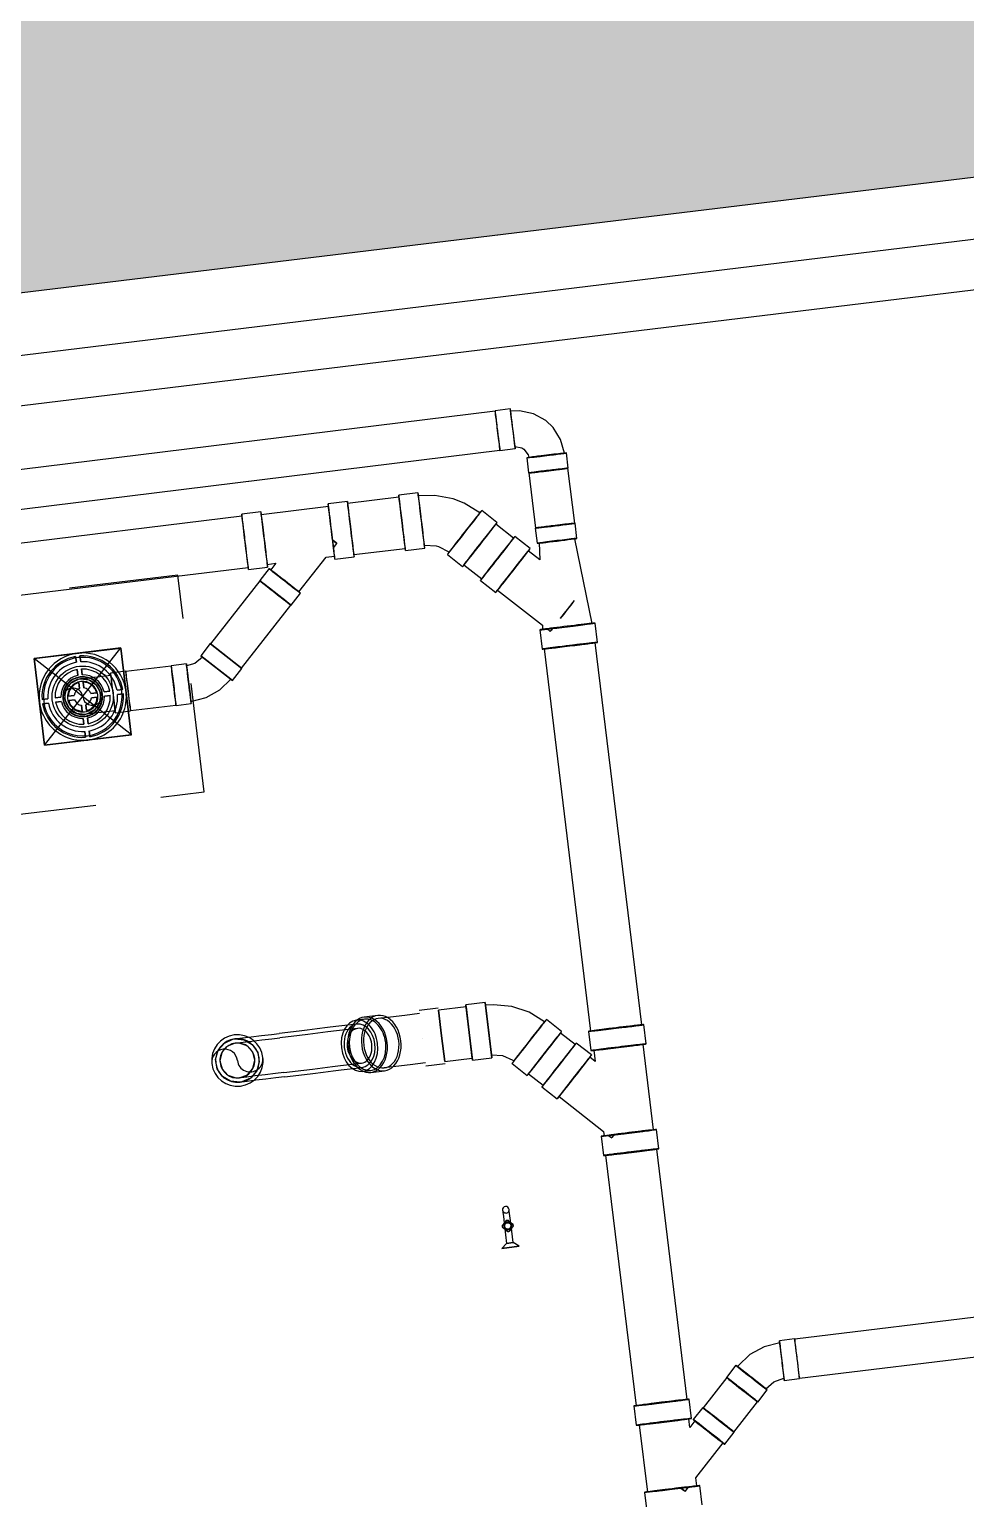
# Model space of a CAD drawing. Header units: millimetres. Extents: x 400392 to 401374, y 4543900 to 4544115.
# Drawn here: x 400463.606 to 400465.75, y 4544093.973 to 4544097.337 of the extents above; entities that cross this region are included whole.
import ezdxf

# ---------------------------------------------------------------- set-up
doc = ezdxf.new("R2010")
doc.units = ezdxf.units.MM
doc.linetypes.add('CIZGI', pattern=[0.4, 0.25, -0.15])
doc.layers.add('A-DETL-GENF', color=92, linetype='Continuous', lineweight=9)
for name, color, linetype in [('kolon tarama prota', 252, 'Continuous'), ('perde prota', 1, 'Continuous'), ('PRT-MI-a_fit_drainage', 10, 'Continuous')]:
    doc.layers.add(name, color=color, linetype=linetype)

# ---------------------------------------------------------------- blocks, each defined once
blk = doc.blocks.new('+24.06 mekanik')
at = {"layer": 'kolon tarama prota', "color": 253}
for p, q in [((2923.8, 171092.6), (2925.5, 165604.4)), ((3039.8, 165604.4), (3038.1, 171092.6)), ((5374.8, 169290.1), (5374.8, 167488.6)), ((5464.8, 167488.6), (5464.8, 169290.1)), ((5374, 167488.6), (5374, 167453.6)), ((5465.6, 167453.6), (5465.6, 167488.6)), ((5507.4, 167387.7), (5482.6, 167412.4)), ((5569, 167324.9), (5506.8, 167387.1)), ((5417.9, 167347.6), (5442.6, 167322.9)), ((5443.2, 167323.5), (5505.4, 167261.3)), ((5594.3, 167300.7), (5569.6, 167325.5)), ((5662.4, 167225.8), (5590.9, 167297.3)), ((5504.8, 167260.7), (5529.5, 167236)), ((3692.1, 167225.8), (3494.6, 167209.6)), ((3736.5, 167232.4), (3692.1, 167232.4)), ((4618.2, 167227.7), (3736.5, 167227.7)), ((4662.6, 167232.4), (4618.2, 167232.4)), ((4860.1, 167225.8), (4662.6, 167225.8)), ((4904.5, 167232.4), (4860.1, 167232.4)), ((5482.1, 167227.7), (4904.5, 167227.7)), ((5526.5, 167232.4), (5482.1, 167232.4)), ((5546.5, 167225.8), (5526.5, 167225.8)), ((5533, 167239.4), (5546.5, 167225.8)), ((5681.4, 167225.8), (5662.4, 167225.8)), ((5725.9, 167232.4), (5681.4, 167232.4)), ((3332.5, 167214.5), (3297.5, 167214.5)), ((3459.6, 167213.7), (3332.5, 167213.7)), ((3494.6, 167214.5), (3459.6, 167214.5)), ((5681.2, 167188.5), (5681.7, 167188.5)), ((5690.5, 167197.6), (5681.5, 167206.7)), ((3297.5, 167122.9), (3332.5, 167122.9)), ((3332.5, 167123.7), (3459.6, 167123.7)), ((3459.6, 167122.9), (3494.6, 167122.9)), ((3494.6, 167127.7), (3533.2, 167124.5)), ((3533.2, 167124.6), (3509.4, 167100.7)), ((3692.4, 167134.8), (3691.8, 167134.6)), ((3692.1, 167121.8), (3698.5, 167128.3)), ((4860.4, 167134.8), (4859.8, 167134.6)), ((4860.1, 167121.8), (4866.5, 167128.3)), ((3182, 167098.8), (3182, 167063.8)), ((3273.6, 167063.9), (3273.5, 167098.9)), ((3504.7, 167105.4), (3473.3, 167074)), ((3590.2, 167019.9), (3682.6, 167112.3)), ((3682.6, 167112.3), (3692.1, 167111.5)), ((3692.1, 167104.9), (3736.5, 167104.9)), ((3736.5, 167109.7), (4618.2, 167109.7)), ((4618.2, 167104.9), (4662.6, 167104.9)), ((4672.7, 167105.4), (4641.3, 167074)), ((4662.6, 167111.5), (4688.2, 167111.5)), ((4688.2, 167111.5), (4677.4, 167100.7)), ((4758.2, 167019.9), (4849.8, 167111.5)), ((4849.8, 167111.5), (4860.1, 167111.5)), ((4860.1, 167104.9), (4904.5, 167104.9)), ((4904.5, 167109.7), (5482.1, 167109.7)), ((5482.1, 167104.9), (5526.5, 167104.9)), ((5526.5, 167111.5), (5681.4, 167111.5)), ((5681.4, 167104.9), (5725.9, 167104.9)), ((3182.8, 167063.8), (3185.3, 165572.3)), ((3275.3, 165572.5), (3272.8, 167063.9)), ((3476.6, 167070.6), (3439.9, 167033.9)), ((4644.6, 167070.6), (4614.5, 167040.4)), ((3436.6, 167037.3), (3405.2, 167005.9)), ((4611.1, 167043.8), (4579.7, 167012.4)), ((3523.4, 166950.5), (3560.1, 166987.2)), ((3563.4, 166983.8), (3594.9, 167015.2)), ((4697.9, 166957), (4728.1, 166987.2)), ((4731.4, 166983.8), (4762.9, 167015.2)), ((4669.8, 166922.2), (4701.3, 166953.6)), ((3495.3, 166915.7), (3526.7, 166947.1)), ((5087.6, 166887.7), (5077.6, 166875.2)), ((5087.6, 166847.7), (5087.6, 166887.7)), ((5087.6, 166887.7), (5087.6, 166847.7)), ((3347.2, 166865.9), (3347.2, 166821.5)), ((3474.7, 166821.5), (3474.7, 166865.9)), ((4523.9, 166877.8), (4523.9, 166833.4)), ((4523.9, 166877.8), (4651.4, 166877.8)), ((4651.4, 166877.8), (4523.9, 166877.8)), ((4530.5, 166877.8), (4644.8, 166877.8)), ((4644.8, 166877.8), (4530.5, 166877.8)), ((4651.4, 166833.4), (4651.4, 166877.8)), ((5038.1, 166875.2), (5015.8, 166875.2)), ((5015.8, 166860.2), (5038.1, 166860.2)), ((5077.6, 166875.2), (5038.1, 166875.2)), ((5038.1, 166860.2), (5077.6, 166860.2)), ((5077.6, 166860.2), (5077.6, 166875.2)), ((5077.6, 166875.2), (5077.6, 166860.2)), ((5077.6, 166875.2), (5077.6, 166860.2)), ((5077.6, 166860.2), (5077.6, 166875.2)), ((5077.6, 166860.2), (5087.6, 166847.7)), ((3351.9, 166821.5), (3351.9, 166703.1)), ((3469.9, 166703.1), (3469.9, 166821.5)), ((4523.9, 166833.4), (4651.4, 166833.4)), ((4651.4, 166833.4), (4523.9, 166833.4)), ((4528.7, 166833.4), (4528.7, 166769.9)), ((4587.7, 166833.4), (4528.7, 166833.4)), ((4528.7, 166833.4), (4587.7, 166833.4)), ((4646.7, 166833.4), (4587.7, 166833.4)), ((4587.7, 166833.4), (4646.7, 166833.4)), ((4646.7, 166769.9), (4646.7, 166833.4)), ((4523.9, 166769.9), (4523.9, 166725.4)), ((4587.7, 166769.9), (4528.7, 166769.9)), ((4528.7, 166769.9), (4587.7, 166769.9)), ((4646.7, 166769.9), (4587.7, 166769.9)), ((4587.7, 166769.9), (4646.7, 166769.9)), ((4587.7, 166769.9), (4587.7, 166769.9)), ((4587.7, 166769.9), (4587.7, 166769.9)), ((4651.4, 166725.4), (4651.4, 166769.9)), ((4587.7, 166725.4), (4587.7, 166725.4)), ((4587.7, 166725.4), (4587.7, 166725.4)), ((4587.7, 166725.4), (4587.7, 166725.4)), ((4587.7, 166725.4), (4587.7, 166725.4)), ((3347.2, 166703.1), (3347.2, 166658.6)), ((3474.7, 166658.6), (3474.7, 166703.1)), ((3353.8, 166658.6), (3353.8, 166503.7)), ((3430.9, 166658.9), (3430.7, 166658.3)), ((3449, 166658.6), (3439.9, 166667.7)), ((3468.1, 166639.5), (3468.1, 166658.6)), ((3539.6, 166568.1), (3468.1, 166639.5)), ((4523.9, 166630.6), (4523.9, 166599.1)), ((4651.4, 166599.1), (4651.4, 166630.6)), ((4528.7, 166599), (4528.7, 166580.4)), ((4537.6, 166580.5), (4537.6, 166532.1)), ((4547.6, 166580.5), (4547.6, 166532.1)), ((4627.6, 166532.1), (4627.6, 166580.5)), ((4637.6, 166532.1), (4637.6, 166580.5)), ((4646.7, 166580.6), (4646.7, 166599.2)), ((3535.3, 166514.4), (3567.2, 166546.2)), ((3567.2, 166546.2), (3535.3, 166514.4)), ((3567.7, 166546.7), (3543, 166571.5)), ((3696.8, 166416.5), (3567.2, 166546.2)), ((3468, 166523.7), (3481.6, 166510.1)), ((3468.1, 166503.7), (3468.1, 166523.7)), ((3503.5, 166482.5), (3535.3, 166514.4)), ((3535.3, 166514.4), (3503.5, 166482.5)), ((3347.2, 166503.7), (3347.2, 166459.3)), ((3474.7, 166459.3), (3474.7, 166503.7)), ((3478.2, 166506.7), (3503, 166482)), ((3503.5, 166482.5), (3633.2, 166352.9)), ((3351.9, 166459.3), (3351.9, 165841.7)), ((3469.9, 165841.7), (3469.9, 166459.3)), ((4537.6, 166447.2), (4537.6, 166401.3)), ((4547.6, 166447.2), (4547.6, 166401.3)), ((4627.6, 166401.3), (4627.6, 166447.2)), ((4637.6, 166401.3), (4637.6, 166447.2)), ((3697.4, 166417.1), (3632.6, 166352.3)), ((3632.6, 166352.3), (3697.4, 166417.1)), ((3665, 166384.7), (3696.8, 166416.5)), ((3696.8, 166416.5), (3665, 166384.7)), ((3722.1, 166392.3), (3697.4, 166417.1)), ((3633.2, 166352.9), (3665, 166384.7)), ((3665, 166384.7), (3633.2, 166352.9)), ((3722.1, 166392.3), (3657.4, 166327.6)), ((3657.4, 166327.6), (3722.1, 166392.3)), ((3718.7, 166388.9), (3660.8, 166331)), ((3660.8, 166331), (3718.7, 166388.9)), ((3632.6, 166352.3), (3657.4, 166327.6)), ((3672, 166292.3), (3672, 166257.3)), ((3763.6, 166257.3), (3763.6, 166292.3)), ((3672.8, 166257.3), (3672.8, 166152.4)), ((3762.8, 166152.4), (3762.8, 166257.3)), ((3817.8, 166147.6), (3617.8, 166147.6)), ((3617.8, 166147.6), (3617.8, 165947.6)), ((3617.8, 165947.6), (3617.8, 166147.6)), ((3617.8, 166147.6), (3817.8, 166147.6)), ((3617.8, 166147.6), (3617.8, 166147.6)), ((3672, 166152.4), (3672, 166117.4)), ((3763.6, 166117.4), (3763.6, 166152.4)), ((3817.8, 165947.6), (3817.8, 166147.6)), ((3817.8, 166147.6), (3817.8, 165947.6)), ((3817.8, 166147.6), (3817.8, 166147.6)), ((3712.8, 166140.8), (3712.8, 166127.5)), ((3712.8, 166127.5), (3712.8, 166140.8)), ((3712.8, 166140.8), (3712.8, 166140.8)), ((3712.8, 166127.5), (3712.8, 166127.5)), ((3712.8, 166110.8), (3712.8, 166097.4)), ((3712.8, 166097.4), (3712.8, 166110.8)), ((3712.8, 166110.8), (3712.8, 166110.8)), ((3722.8, 166127.5), (3722.8, 166140.8)), ((3722.8, 166140.8), (3722.8, 166127.5)), ((3722.8, 166140.8), (3722.8, 166140.8)), ((3722.8, 166127.5), (3722.8, 166127.5)), ((3722.8, 166097.4), (3722.8, 166110.8)), ((3722.8, 166110.8), (3722.8, 166097.4)), ((3722.8, 166110.8), (3722.8, 166110.8)), ((3712.8, 166097.4), (3712.8, 166097.4)), ((3712.8, 166080.6), (3712.8, 166067)), ((3712.8, 166067), (3712.8, 166080.6)), ((3712.8, 166080.6), (3712.8, 166080.6)), ((3717.8, 166093.4), (3717.8, 166093.4)), ((3722.8, 166097.4), (3722.8, 166097.4)), ((3722.8, 166067), (3722.8, 166080.6)), ((3722.8, 166080.6), (3722.8, 166067)), ((3722.8, 166080.6), (3722.8, 166080.6)), ((3637.9, 166052.6), (3624.6, 166052.6)), ((3624.6, 166052.6), (3637.9, 166052.6)), ((3624.6, 166052.6), (3624.6, 166052.6)), ((3624.6, 166042.6), (3637.9, 166042.6)), ((3637.9, 166042.6), (3624.6, 166042.6)), ((3624.6, 166042.6), (3624.6, 166042.6)), ((3637.9, 166052.6), (3637.9, 166052.6)), ((3637.9, 166042.6), (3637.9, 166042.6)), ((3668, 166052.6), (3654.6, 166052.6)), ((3654.6, 166052.6), (3668, 166052.6)), ((3654.6, 166052.6), (3654.6, 166052.6)), ((3654.6, 166042.6), (3668, 166042.6)), ((3668, 166042.6), (3654.6, 166042.6)), ((3654.6, 166042.6), (3654.6, 166042.6)), ((3668, 166052.6), (3668, 166052.6)), ((3668, 166042.6), (3668, 166042.6)), ((3698.4, 166052.6), (3684.8, 166052.6)), ((3684.8, 166052.6), (3698.4, 166052.6)), ((3684.8, 166052.6), (3684.8, 166052.6)), ((3684.8, 166042.6), (3698.4, 166042.6)), ((3698.4, 166042.6), (3684.8, 166042.6)), ((3684.8, 166042.6), (3684.8, 166042.6)), ((3698.4, 166052.6), (3698.4, 166052.6)), ((3698.4, 166042.6), (3698.4, 166042.6)), ((3712.8, 166067), (3712.8, 166067)), ((3722.8, 166067), (3722.8, 166067)), ((3750.7, 166052.6), (3737.1, 166052.6)), ((3737.1, 166052.6), (3750.7, 166052.6)), ((3737.1, 166052.6), (3737.1, 166052.6)), ((3737.1, 166042.6), (3750.7, 166042.6)), ((3750.7, 166042.6), (3737.1, 166042.6)), ((3737.1, 166042.6), (3737.1, 166042.6)), ((3750.7, 166052.6), (3750.7, 166052.6)), ((3750.7, 166042.6), (3750.7, 166042.6)), ((3780.9, 166052.6), (3767.5, 166052.6)), ((3767.5, 166052.6), (3780.9, 166052.6)), ((3767.5, 166052.6), (3767.5, 166052.6)), ((3767.5, 166042.6), (3780.9, 166042.6)), ((3780.9, 166042.6), (3767.5, 166042.6)), ((3767.5, 166042.6), (3767.5, 166042.6)), ((3780.9, 166052.6), (3780.9, 166052.6)), ((3780.9, 166042.6), (3780.9, 166042.6)), ((3811, 166052.6), (3797.6, 166052.6)), ((3797.6, 166052.6), (3811, 166052.6)), ((3797.6, 166052.6), (3797.6, 166052.6)), ((3797.6, 166042.6), (3811, 166042.6)), ((3811, 166042.6), (3797.6, 166042.6)), ((3797.6, 166042.6), (3797.6, 166042.6)), ((3811, 166052.6), (3811, 166052.6)), ((3811, 166042.6), (3811, 166042.6)), ((3712.8, 166028.3), (3712.8, 166014.7)), ((3712.8, 166014.7), (3712.8, 166028.3)), ((3712.8, 166028.3), (3712.8, 166028.3)), ((3712.8, 166014.7), (3712.8, 166014.7)), ((3722.8, 166014.7), (3722.8, 166028.3)), ((3722.8, 166028.3), (3722.8, 166014.7)), ((3722.8, 166028.3), (3722.8, 166028.3)), ((3722.8, 166014.7), (3722.8, 166014.7)), ((3712.8, 165997.9), (3712.8, 165984.5)), ((3712.8, 165984.5), (3712.8, 165997.9)), ((3712.8, 165997.9), (3712.8, 165997.9)), ((3712.8, 165984.5), (3712.8, 165984.5)), ((3717.8, 166001.8), (3717.8, 166001.8)), ((3722.8, 165984.5), (3722.8, 165997.9)), ((3722.8, 165997.9), (3722.8, 165984.5)), ((3722.8, 165997.9), (3722.8, 165997.9)), ((3722.8, 165984.5), (3722.8, 165984.5)), ((3617.8, 165947.6), (3817.8, 165947.6)), ((3817.8, 165947.6), (3617.8, 165947.6)), ((3617.8, 165947.6), (3617.8, 165947.6)), ((3712.8, 165967.8), (3712.8, 165954.4)), ((3712.8, 165954.4), (3712.8, 165967.8)), ((3712.8, 165967.8), (3712.8, 165967.8)), ((3712.8, 165954.4), (3712.8, 165954.4)), ((3722.8, 165954.4), (3722.8, 165967.8)), ((3722.8, 165967.8), (3722.8, 165954.4)), ((3722.8, 165967.8), (3722.8, 165967.8)), ((3722.8, 165954.4), (3722.8, 165954.4)), ((3817.8, 165947.6), (3817.8, 165947.6))]:
    blk.add_line(p, q, dxfattribs=at)
at = {"layer": 'kolon tarama prota', "color": 253, "flags": 128}
for points in [[(5378.8, 167453.6), (5383.5, 167416.8), (5397.4, 167382.5), (5419.6, 167352.8), (5421.3, 167351.1)], [(5479.2, 167409), (5465.6, 167429.2), (5460.7, 167453.1), (5460.7, 167453.6)], [(3297.5, 167209.6), (3265.5, 167204.9), (3236.2, 167191.1), (3218.2, 167176.2)], [(3218.2, 167176.2), (3199.3, 167150), (3188.7, 167119.5), (3186.8, 167098.8)], [(3268.7, 167098.9), (3273.3, 167114.6), (3276.9, 167119)], [(3276.9, 167119), (3291.1, 167127), (3297.5, 167127.7)], [(3409.8, 167001.2), (3383.2, 166967.9), (3370.6, 166944.3)], [(4584.3, 167007.7), (4558.4, 166975), (4540.4, 166937.3), (4531.5, 166896.6), (4530.5, 166877.8)], [(3370.6, 166944.3), (3357.6, 166903.7), (3353.8, 166865.9)], [(3474.8, 166897.5), (3490, 166919.7), (3490.6, 166920.4)], [(4644.8, 166877.8), (4649.5, 166902.9), (4663, 166924.6), (4665.2, 166926.9)], [(3468.1, 166865.9), (3472.8, 166892.4), (3474.8, 166897.5)], [(5015.8, 166875.2), (5005, 166875.2), (5000.8, 166875.2)], [(5000.8, 166860.2), (5005.3, 166860.2), (5015.8, 166860.2)], [(4530.5, 166630.6), (4530.5, 166658.9), (4530.5, 166691.9), (4530.5, 166725.4)], [(4644.8, 166725.4), (4644.8, 166690.1), (4644.8, 166657.3), (4644.8, 166630.6)], [(4537.6, 166532.1), (4537.6, 166512.3), (4537.6, 166489), (4537.6, 166465.8), (4537.6, 166447.2)], [(4547.6, 166532.1), (4547.6, 166512.3), (4547.6, 166489), (4547.6, 166465.8), (4547.6, 166447.2)], [(4627.6, 166447.2), (4627.6, 166467), (4627.6, 166490.4), (4627.6, 166513.6), (4627.6, 166532.1)], [(4637.6, 166447.2), (4637.6, 166467), (4637.6, 166490.4), (4637.6, 166513.6), (4637.6, 166532.1)], [(3758.7, 166292.3), (3754, 166328), (3740.1, 166361.2), (3718.7, 166388.9)], [(4537.6, 166298.8), (4537.6, 166303.5), (4537.6, 166316.9), (4537.6, 166336.8), (4537.6, 166360.2), (4537.6, 166383.4), (4537.6, 166401.3)], [(4547.6, 166298.8), (4547.6, 166303.5), (4547.6, 166316.9), (4547.6, 166336.8), (4547.6, 166360.2), (4547.6, 166383.4), (4547.6, 166401.3)], [(4627.6, 166401.3), (4627.6, 166381.5), (4627.6, 166358.1), (4627.6, 166334.9), (4627.6, 166315.4), (4627.6, 166302.8), (4627.6, 166298.8)], [(4637.6, 166401.3), (4637.6, 166381.5), (4637.6, 166358.1), (4637.6, 166334.9), (4637.6, 166315.4), (4637.6, 166302.8), (4637.6, 166298.8)], [(4537.6, 166298.8), (4542.3, 166320), (4555.5, 166337.1), (4574.7, 166347.1), (4596.3, 166348.1), (4616.3, 166339.8), (4630.9, 166323.8), (4637.4, 166303.1), (4637.6, 166298.8)], [(3660.8, 166331), (3673.1, 166312), (3676.8, 166292.3)], [(4627.6, 166298.8), (4623, 166317.6), (4610, 166332), (4591.9, 166338.6), (4572.7, 166336), (4557.1, 166324.7), (4548.5, 166307.3), (4547.6, 166298.8)], [(4637.6, 166298.8), (4632.9, 166277.7), (4619.8, 166260.5), (4600.5, 166250.5), (4578.9, 166249.6), (4558.9, 166257.9), (4544.3, 166273.9), (4537.8, 166294.5), (4537.6, 166298.8)], [(4547.6, 166298.8), (4552.3, 166280.1), (4565.2, 166265.7), (4583.4, 166259.1), (4602.5, 166261.7), (4618.2, 166273), (4626.7, 166290.3), (4627.6, 166298.8)], [(3676.8, 166047.6), (3676.8, 166052.3), (3676.8, 166065.8), (3676.8, 166086.3), (3676.8, 166111), (3676.8, 166117.4)], [(3758.7, 166117.4), (3758.7, 166092.1), (3758.7, 166070.3), (3758.7, 166054.9), (3758.7, 166047.9), (3758.7, 166047.6)], [(3676.8, 166047.6), (3681.5, 166066.6), (3694.4, 166081.3), (3712.7, 166088.3), (3717.8, 166088.6)], [(3717.8, 166088.6), (3736.8, 166083.9), (3751.4, 166071), (3758.4, 166052.7), (3758.7, 166047.6)], [(3717.8, 166006.7), (3698.8, 166011.3), (3684.1, 166024.3), (3677.1, 166042.5), (3676.8, 166047.6)], [(3758.7, 166047.6), (3754.1, 166028.6), (3741.1, 166014), (3722.8, 166007), (3717.8, 166006.7)]]:
    blk.add_lwpolyline(points, dxfattribs=at)
at = {"layer": 'kolon tarama prota', "color": 253}
for centre, radius, start, end in [((5000.8, 166867.7), 7.5, 90, 270), ((5000.8, 166867.7), 7.5, 270, 90), ((5038.1, 166867.7), 12.8, 170.2428, 180), ((5038.1, 166867.7), 12.8, 180, 189.7572), ((5038.1, 166867.7), 9.09, 0, 180), ((5038.1, 166867.7), 9.09, 180, 0), ((5038.1, 166867.7), 7.5, 90, 180), ((5038.1, 166867.7), 7.5, 180, 270), ((5038.1, 166867.7), 12.8, 80.2428, 99.7572), ((5038.1, 166867.7), 12.8, 260.2428, 279.7572), ((5038.1, 166867.7), 7.5, 0, 90), ((5038.1, 166867.7), 7.5, 270, 0), ((5038.1, 166867.7), 12.8, 0, 9.7572), ((5038.1, 166867.7), 12.8, 350.2428, 0), ((4587.6, 166298.8), 59, 0, 180), ((4587.6, 166298.8), 50, 359.9992, 179.9992), ((4587.6, 166298.8), 50, 359.9992, 179.9992), ((4587.6, 166298.8), 50, 0, 180), ((4587.6, 166328.3), 29.5, 270, 90), ((4587.6, 166298.8), 40, 359.9992, 179.9992), ((4587.6, 166298.8), 40, 359.9992, 179.9992), ((4587.6, 166298.8), 40, 0, 180), ((4587.6, 166298.8), 59, 180, 0), ((4587.6, 166298.8), 50, 179.9992, 359.9992), ((4587.6, 166298.8), 50, 179.9992, 359.9992), ((4587.6, 166298.8), 50, 180, 0), ((4587.6, 166298.8), 40, 179.9992, 359.9992), ((4587.6, 166298.8), 40, 179.9992, 359.9992), ((4587.6, 166298.8), 40, 180, 0), ((4587.6, 166269.3), 29.5, 90, 270), ((3717.8, 166047.6), 100, 90.0009, 270.0009), ((3717.8, 166047.6), 100, 90.0009, 270.0009), ((3717.8, 166047.6), 100, 270.0009, 90.0009), ((3717.8, 166047.6), 100, 270.0009, 90.0009), ((3717.8, 166047.6), 93.3, 93.0717, 176.93), ((3717.8, 166047.6), 93.3, 93.0717, 176.93), ((3717.8, 166047.6), 90, 90.0009, 270.0009), ((3717.8, 166047.6), 90, 90.0009, 270.0009), ((3717.8, 166047.6), 80, 93.5842, 176.4175), ((3717.8, 166047.6), 80, 93.5842, 176.4175), ((3717.8, 166047.6), 63.3, 94.5289, 175.4728), ((3717.8, 166047.6), 63.3, 94.5289, 175.4728), ((3717.8, 166047.6), 90, 270.0009, 90.0009), ((3717.8, 166047.6), 90, 270.0009, 90.0009), ((3717.8, 166047.6), 93.3, 3.0717, 86.93), ((3717.8, 166047.6), 93.3, 3.0717, 86.93), ((3717.8, 166047.6), 80, 3.5842, 86.4175), ((3717.8, 166047.6), 80, 3.5842, 86.4175), ((3717.8, 166047.6), 63.3, 4.5289, 85.4728), ((3717.8, 166047.6), 63.3, 4.5289, 85.4728), ((3717.8, 166047.6), 50, 95.74, 174.2617), ((3717.8, 166047.6), 50, 95.74, 174.2617), ((3717.8, 166047.6), 45.8, 90.0009, 270.0009), ((3717.8, 166047.6), 45.8, 90.0009, 270.0009), ((3717.8, 166047.6), 45, 0, 180), ((3717.8, 166047.6), 41, 90.0009, 270.0009), ((3717.8, 166047.6), 35, 90.0009, 270.0009), ((3717.8, 166047.6), 35, 90.0009, 270.0009), ((3717.8, 166047.6), 33.3, 98.6278, 171.3739), ((3717.8, 166047.6), 33.3, 98.6278, 171.3739), ((3717.8, 166047.6), 45.8, 270.0009, 90.0009), ((3717.8, 166047.6), 45.8, 270.0009, 90.0009), ((3717.8, 166070.1), 22.5, 270, 90), ((3717.8, 166047.6), 41, 270.0009, 90.0009), ((3717.8, 166047.6), 35, 270.0009, 90.0009), ((3717.8, 166047.6), 35, 270.0009, 90.0009), ((3717.8, 166047.6), 50, 5.74, 84.2617), ((3717.8, 166047.6), 50, 5.74, 84.2617), ((3717.8, 166047.6), 33.3, 8.6278, 81.3739), ((3717.8, 166047.6), 33.3, 8.6278, 81.3739), ((3717.8, 166047.6), 93.3, 183.0717, 266.93), ((3717.8, 166047.6), 93.3, 183.0717, 266.93), ((3717.8, 166047.6), 80, 183.5842, 266.4175), ((3717.8, 166047.6), 80, 183.5842, 266.4175), ((3717.8, 166047.6), 63.3, 184.5289, 265.4728), ((3717.8, 166047.6), 63.3, 184.5289, 265.4728), ((3717.8, 166047.6), 50, 185.74, 264.2617), ((3717.8, 166047.6), 50, 185.74, 264.2617), ((3717.8, 166047.6), 45, 180, 0), ((3717.8, 166047.6), 33.3, 188.6278, 261.3739), ((3717.8, 166047.6), 33.3, 188.6278, 261.3739), ((3717.8, 166025.1), 22.5, 90, 270), ((3717.8, 166047.6), 20, 104.4784, 165.5234), ((3717.8, 166047.6), 20, 104.4784, 165.5234), ((3717.8, 166047.6), 20, 194.4784, 255.5234), ((3717.8, 166047.6), 20, 194.4784, 255.5234), ((3717.8, 166047.6), 20, 14.4784, 75.5234), ((3717.8, 166047.6), 20, 14.4784, 75.5234), ((3717.8, 166047.6), 33.3, 278.6278, 351.3739), ((3717.8, 166047.6), 20, 284.4784, 345.5234), ((3717.8, 166047.6), 63.3, 274.5289, 355.4728), ((3717.8, 166047.6), 50, 275.74, 354.2617), ((3717.8, 166047.6), 93.3, 273.0717, 356.93), ((3717.8, 166047.6), 80, 273.5842, 356.4175), ((3717.8, 166047.6), 50, 275.74, 354.2617), ((3717.8, 166047.6), 63.3, 274.5289, 355.4728), ((3717.8, 166047.6), 80, 273.5842, 356.4175), ((3717.8, 166047.6), 93.3, 273.0717, 356.93), ((3717.8, 166047.6), 20, 284.4784, 345.5234), ((3717.8, 166047.6), 33.3, 278.6278, 351.3739)]:
    blk.add_arc(centre, radius, start, end, dxfattribs=at)
for centre, major_axis, ratio, start_param, end_param in [((5419.8, 167488.6), (45.8, 0), 0.01, 6.283185, 9.424777), ((5419.8, 167488.6), (-45.8, 0), 0.01, 6.283185, 9.424777), ((5419.8, 167488.6), (45, 0), 0.01, 1.570796, 3.141593), ((5419.8, 167488.6), (45, 0), 0.01, 3.141593, 4.712389), ((5419.8, 167488.6), (45, 0), 0.01, 0, 1.570796), ((5419.8, 167488.6), (45, 0), 0.01, 4.712389, 6.283185), ((5419.8, 167453.6), (-45.8, 0), 0.01, 3.141592, 6.283185), ((5419.8, 167453.6), (41, 0), 0.01, 6.283185, 9.424777), ((5419.8, 167453.6), (45.8, 0), 0.01, 3.141592, 6.283185), ((5419.8, 167453.6), (41, 0), 0.01, 3.141592, 6.283185), ((5450.2, 167380), (32.4, 32.4), 0.007071, 6.276114, 9.417707), ((5450.2, 167380), (32.4, 32.4), 0.007071, 3.134522, 6.276114), ((5450.2, 167380), (29, 29), 0.007071, 6.276114, 9.417707), ((5450.2, 167380), (29, 29), 0.007071, 3.134522, 6.276114), ((5475, 167355.3), (32.4, 32.4), 0.007071, 6.276114, 9.417707), ((5475, 167355.3), (32.4, 32.4), 0.007071, 3.134522, 6.276114), ((5475, 167355.3), (31.8, 31.8), 0.007071, 0, 1.570796), ((5475, 167355.3), (31.8, 31.8), 0.007071, 4.712389, 6.283185), ((5475, 167355.3), (31.8, 31.8), 0.007071, 1.570796, 3.141593), ((5475, 167355.3), (31.8, 31.8), 0.007071, 3.141593, 4.712389), ((5537.2, 167293.1), (32.4, 32.4), 0.007071, 0.007071, 3.148664), ((5537.2, 167293.1), (32.4, 32.4), 0.007071, 3.148664, 6.290256), ((5537.2, 167293.1), (31.8, 31.8), 0.007071, 0, 1.570796), ((5537.2, 167293.1), (31.8, 31.8), 0.007071, 4.712389, 6.283185), ((5537.2, 167293.1), (31.8, 31.8), 0.007071, 1.570796, 3.141593), ((5537.2, 167293.1), (31.8, 31.8), 0.007071, 3.141593, 4.712389), ((5561.9, 167268.3), (32.4, 32.4), 0.007071, 0.007071, 3.148664), ((5561.9, 167268.3), (32.4, 32.4), 0.007071, 3.148664, 6.290256), ((5561.9, 167268.3), (29, 29), 0.007071, 0.007071, 3.148664), ((5561.9, 167268.3), (29, 29), 0.007071, 3.148664, 6.290256), ((3692.1, 167168.7), (0, 63.8), 0.01, 0.004142, 3.145735), ((3692.1, 167168.7), (0, 63.8), 0.01, 3.145735, 6.287327), ((3736.5, 167168.7), (0, 63.8), 0.01, 0.004142, 3.145735), ((3736.5, 167168.7), (0, 59), 0.01, 0, 1.570796), ((3736.5, 167168.7), (0, 63.8), 0.01, 3.145735, 6.287327), ((3736.5, 167168.7), (0, 59), 0.01, 4.712389, 6.283185), ((4618.2, 167168.7), (0, 63.8), 0.01, 0.004107, 3.1457), ((4618.2, 167168.7), (0, 59), 0.01, 0, 1.570796), ((4618.2, 167168.7), (0, 63.8), 0.01, 3.1457, 6.287292), ((4618.2, 167168.7), (0, 59), 0.01, 4.712389, 6.283185), ((4662.6, 167168.7), (0, 63.8), 0.01, 0.004107, 3.1457), ((4662.6, 167168.7), (0, 57.1), 0.01, 0.004107, 3.1457), ((4662.6, 167168.7), (0, 63.8), 0.01, 3.1457, 6.287292), ((4662.6, 167168.7), (0, 57.1), 0.01, 3.1457, 6.287292), ((4860.1, 167168.7), (0, 63.8), 0.01, 0.004107, 3.1457), ((4860.1, 167168.7), (0, 57.2), 0.01, 0.004107, 3.1457), ((4860.1, 167168.7), (0, 63.8), 0.01, 3.1457, 6.287292), ((4860.1, 167168.7), (0, 57.2), 0.01, 3.1457, 6.287292), ((4904.5, 167168.7), (0, 63.8), 0.01, 0.004107, 3.1457), ((4904.5, 167168.7), (0, 59), 0.01, 0, 1.570796), ((4904.5, 167168.7), (0, 63.8), 0.01, 3.1457, 6.287292), ((4904.5, 167168.7), (0, 59), 0.01, 4.712389, 6.283185), ((5482.1, 167168.7), (0, 63.8), 0.01, 0, 3.141593), ((5482.1, 167168.7), (0, 59), 0.01, 0, 1.570796), ((5482.1, 167168.7), (0, 63.8), 0.01, 3.141593, 6.283185), ((5482.1, 167168.7), (0, 59), 0.01, 4.712389, 6.283185), ((5526.5, 167168.7), (0, 63.8), 0.01, 0, 3.141593), ((5526.5, 167168.7), (0, 57.1), 0.01, 0, 3.141593), ((5526.5, 167168.7), (0, 63.8), 0.01, 3.141593, 6.283185), ((5526.5, 167168.7), (0, 57.1), 0.01, 3.141593, 6.283185), ((5681.4, 167168.7), (0, 63.8), 0.01, 0, 3.141593), ((5681.4, 167168.7), (0, 57.2), 0.01, 0, 3.141593), ((5681.4, 167168.7), (0, 63.8), 0.01, 3.141593, 6.283185), ((5681.4, 167168.7), (0, 57.1), 0.01, 3.141593, 6.283185), ((3297.5, 167168.7), (0, 45.8), 0.009802, 0.010049, 3.151642), ((3297.5, 167168.7), (0, 41), 0.009802, 0.010049, 3.151642), ((3297.5, 167168.7), (0, 45.8), 0.009802, 3.151642, 6.293235), ((3297.5, 167168.7), (0, 41), 0.009802, 3.151642, 6.293235), ((3332.5, 167168.7), (0, 45.8), 0.009802, 0.010049, 3.151642), ((3332.5, 167168.7), (0, 45), 0.009802, 0, 1.570796), ((3332.5, 167168.7), (0, 45.8), 0.009802, 3.151642, 6.293235), ((3332.5, 167168.7), (0, 45), 0.009802, 4.712389, 6.283185), ((3459.6, 167168.7), (0, 45.8), 0.01, 0.004142, 3.145735), ((3459.6, 167168.7), (0, 45), 0.009802, 0, 1.570796), ((3459.6, 167168.7), (0, 45.8), 0.01, 3.145735, 6.287327), ((3459.6, 167168.7), (0, 45), 0.009802, 4.712389, 6.283185), ((3494.6, 167168.7), (0, 45.8), 0.01, 0.004142, 3.145735), ((3494.6, 167168.7), (0, 45.8), 0.01, 3.145735, 6.287327), ((3658.1, 167168.7), (-40.4, 40.4), 0.009999, 0.975075, 1.912132), ((3658.1, 167168.7), (-40.4, 40.4), 0.009999, 4.362769, 5.299826), ((5661.6, 167168.7), (29, 29), 0.007071, 0.007071, 0.821721), ((5661.6, 167168.7), (29, 29), 0.007071, 5.475606, 6.290256), ((3332.5, 167168.7), (0, 45), 0.009802, 1.570796, 3.141593), ((3332.5, 167168.7), (0, 45), 0.009802, 3.141593, 4.712389), ((3459.6, 167168.7), (0, 45), 0.009802, 1.570796, 3.141593), ((3459.6, 167168.7), (0, 45), 0.009802, 3.141593, 4.712389), ((3736.5, 167168.7), (0, 59), 0.01, 1.570796, 3.141593), ((3736.5, 167168.7), (0, 59), 0.01, 3.141593, 4.712389), ((4618.2, 167168.7), (0, 59), 0.01, 1.570796, 3.141593), ((4618.2, 167168.7), (0, 59), 0.01, 3.141593, 4.712389), ((4904.5, 167168.7), (0, 59), 0.01, 1.570796, 3.141593), ((4904.5, 167168.7), (0, 59), 0.01, 3.141593, 4.712389), ((5482.1, 167168.7), (0, 59), 0.01, 1.570796, 3.141593), ((5482.1, 167168.7), (0, 59), 0.01, 3.141593, 4.712389), ((3658.1, 167168.7), (-40.4, 40.4), 0.009999, 2.565254, 3.13745), ((3658.1, 167168.7), (-40.4, 40.4), 0.009999, 3.13745, 3.709646), ((4826.1, 167168.7), (-40.4, 40.4), 0.009975, 2.56523, 3.137426), ((4826.1, 167168.7), (-40.4, 40.4), 0.009975, 3.137426, 3.709622), ((3227.8, 167098.9), (45.8, 0.1), 0.010033, 3.131774, 6.273367), ((3227.8, 167098.9), (45.8, 0.1), 0.010033, 6.273367, 9.414959), ((3227.8, 167098.9), (41, 0.1), 0.010033, 3.131774, 6.273367), ((3227.8, 167098.9), (41, 0.1), 0.010033, 6.273367, 9.414959), ((3549.8, 167060.3), (-45.1, 45.1), 0.009999, 6.279043, 9.420636), ((3549.8, 167060.3), (-45.1, 45.1), 0.009999, 3.13745, 6.279043), ((3549.8, 167060.3), (-40.4, 40.4), 0.009999, 6.279043, 9.420636), ((3549.8, 167060.3), (-40.4, 40.4), 0.009999, 3.13745, 6.279043), ((4717.8, 167060.3), (-45.1, 45.1), 0.009975, 6.279018, 9.420611), ((4717.8, 167060.3), (-45.1, 45.1), 0.009975, 3.137426, 6.279018), ((4717.8, 167060.3), (-40.4, 40.4), 0.009975, 6.279018, 9.420611), ((4717.8, 167060.3), (-40.4, 40.4), 0.009975, 3.137426, 6.279018), ((3227.8, 167063.9), (45.8, 0.1), 0.010033, 3.131774, 6.273367), ((3227.8, 167063.9), (45.8, 0.1), 0.010033, 6.273367, 9.414959), ((3227.8, 167063.9), (45, 0.1), 0.010031, 1.570796, 3.141593), ((3227.8, 167063.9), (45, 0.1), 0.010031, 3.141593, 4.712389), ((3227.8, 167063.9), (45, 0.1), 0.010031, 0, 1.570796), ((3227.8, 167063.9), (45, 0.1), 0.010031, 4.712389, 6.283185), ((3518.3, 167028.9), (-45.1, 45.1), 0.009999, 6.279043, 9.420636), ((3518.3, 167028.9), (-45.1, 45.1), 0.009999, 3.13745, 6.279043), ((3518.3, 167028.9), (-41.7, 41.7), 0.01, 0, 1.570796), ((3518.3, 167028.9), (-41.7, 41.7), 0.01, 4.712389, 6.283185), ((4686.4, 167028.9), (-45.1, 45.1), 0.009975, 6.279018, 9.420611), ((4686.4, 167028.9), (-45.1, 45.1), 0.009975, 3.137426, 6.279018), ((4686.4, 167028.9), (-41.7, 41.7), 0.009975, 0, 1.570796), ((4686.4, 167028.9), (-41.7, 41.7), 0.009975, 4.712389, 6.283185), ((3481.7, 166992.2), (-45.1, 45.1), 0.01, 0.003802, 3.145395), ((3481.7, 166992.2), (-45.1, 45.1), 0.01, 3.145395, 6.286987), ((3481.7, 166992.2), (-41.7, 41.7), 0.01, 0, 1.570796), ((3481.7, 166992.2), (-41.7, 41.7), 0.01, 4.712389, 6.283185), ((3518.3, 167028.9), (-41.7, 41.7), 0.01, 1.570796, 3.141593), ((3518.3, 167028.9), (-41.7, 41.7), 0.01, 3.141593, 4.712389), ((4656.2, 166998.7), (-45.1, 45.1), 0.009975, 6.273211, 9.414803), ((4656.2, 166998.7), (-45.1, 45.1), 0.009975, 3.131618, 6.273211), ((4656.2, 166998.7), (-41.7, 41.7), 0.009975, 0, 1.570796), ((4656.2, 166998.7), (-41.7, 41.7), 0.009975, 4.712389, 6.283185), ((4686.4, 167028.9), (-41.7, 41.7), 0.009975, 1.570796, 3.141593), ((4686.4, 167028.9), (-41.7, 41.7), 0.009975, 3.141593, 4.712389), ((3450.2, 166960.8), (-45.1, 45.1), 0.01, 0.003802, 3.145395), ((3450.2, 166960.8), (-45.1, 45.1), 0.01, 3.145395, 6.286987), ((3450.2, 166960.8), (-40.4, 40.4), 0.01, 0.003802, 3.145395), ((3450.2, 166960.8), (-40.4, 40.4), 0.01, 3.145395, 6.286987), ((3481.7, 166992.2), (-41.7, 41.7), 0.01, 1.570796, 3.141593), ((3481.7, 166992.2), (-41.7, 41.7), 0.01, 3.141593, 4.712389), ((4624.7, 166967.3), (-45.1, 45.1), 0.009975, 6.273211, 9.414803), ((4624.7, 166967.3), (-45.1, 45.1), 0.009975, 3.131618, 6.273211), ((4624.7, 166967.3), (-40.4, 40.4), 0.009975, 6.273211, 9.414803), ((4624.7, 166967.3), (-40.4, 40.4), 0.009975, 3.131618, 6.273211), ((4656.2, 166998.7), (-41.7, 41.7), 0.009975, 1.570796, 3.141593), ((4656.2, 166998.7), (-41.7, 41.7), 0.009975, 3.141593, 4.712389), ((3410.9, 166865.9), (63.8, 0), 0.009759, 3.13721, 6.278803), ((3410.9, 166865.9), (63.8, 0), 0.009759, 6.278803, 9.420396), ((3410.9, 166865.9), (57.1, 0), 0.009759, 3.13721, 6.278803), ((3410.9, 166865.9), (57.1, 0), 0.009759, 6.278803, 9.420396), ((3410.9, 166821.5), (63.8, 0), 0.009759, 3.13721, 6.278803), ((3410.9, 166821.5), (63.8, 0), 0.009759, 6.278803, 9.420396), ((3410.9, 166821.5), (59, 0), 0.009759, 1.570796, 3.141593), ((3410.9, 166821.5), (59, 0), 0.009759, 3.141593, 4.712389), ((3410.9, 166821.5), (59, 0), 0.009759, 0, 1.570796), ((3410.9, 166821.5), (59, 0), 0.009759, 4.712389, 6.283185), ((3410.9, 166703.1), (63.8, 0), 0.009759, 3.13721, 6.278803), ((3410.9, 166703.1), (63.8, 0), 0.009759, 6.278803, 9.420396), ((3410.9, 166703.1), (59, 0), 0.009759, 1.570796, 3.141593), ((3410.9, 166703.1), (59, 0), 0.009759, 3.141593, 4.712389), ((3410.9, 166703.1), (59, 0), 0.009759, 0, 1.570796), ((3410.9, 166703.1), (59, 0), 0.009759, 4.712389, 6.283185), ((3410.9, 166658.6), (63.8, 0), 0.009759, 3.13721, 6.278803), ((3410.9, 166658.6), (63.8, 0), 0.009759, 6.278803, 9.420396), ((3410.9, 166658.6), (57.1, 0), 0.009759, 3.13721, 6.278803), ((3410.9, 166658.6), (57.1, 0), 0.009759, 6.278803, 9.420396), ((3410.9, 166638.8), (29, 29), 0.003802, 5.458536, 6.273186), ((3410.9, 166638.8), (29, 29), 0.003802, 6.273186, 7.087836), ((4587.7, 166630.6), (63.8, 0), 0.707107, 1.570796, 4.712389), ((4587.7, 166630.6), (57.1, 0), 0.707107, 1.570796, 4.712389), ((4587.7, 166630.6), (63.8, 0), 0.707107, 4.712389, 7.853982), ((4587.7, 166630.6), (57.2, 0), 0.707107, 4.712389, 7.853982), ((4587.7, 166599.1), (63.8, 0), 0.707107, 1.570796, 4.712389), ((4587.7, 166599.1), (59, 0.1), 0.707106, 1.570796, 3.141593), ((4587.7, 166580.5), (59, 0.1), 0.707106, 1.570796, 3.141593), ((4587.6, 166580.5), (-50, 0), 0.707107, 3.141593, 6.283185), ((4587.7, 166599.1), (59, 0.1), 0.707106, 0, 1.570796), ((4587.7, 166580.5), (59, 0.1), 0.707106, 0, 1.570796), ((4587.7, 166599.1), (63.8, 0), 0.707107, 4.712389, 7.853982), ((4587.7, 166599.1), (59, 0.1), 0.707106, 3.141593, 4.712389), ((4587.7, 166580.5), (59, 0.1), 0.707106, 3.141593, 4.712389), ((4587.6, 166580.5), (-50, 0), 0.707107, 0, 3.141593), ((4587.6, 166580.5), (40, 0), 0.707107, 0, 3.141593), ((4587.6, 166580.5), (40, 0), 0.707107, 3.141593, 6.283185), ((4587.7, 166599.1), (59, 0.1), 0.707106, 4.712389, 6.283185), ((4587.7, 166580.5), (59, 0.1), 0.707106, 4.712389, 6.283185), ((3510.6, 166539.1), (32.4, 32.4), 0.003802, 3.131593, 6.273186), ((3510.6, 166539.1), (32.4, 32.4), 0.003802, 6.273186, 9.414778), ((3510.6, 166539.1), (29, 29), 0.003802, 6.273186, 9.414778), ((3510.6, 166539.1), (29, 29), 0.003802, 3.131593, 6.273186), ((3535.3, 166514.4), (32.4, 32.4), 0.003802, 3.131593, 6.273186), ((3535.3, 166514.4), (32.4, 32.4), 0.003802, 6.273186, 9.414778), ((3410.9, 166503.7), (63.8, 0), 0.009759, 3.13721, 6.278803), ((3410.9, 166503.7), (63.8, 0), 0.009759, 6.278803, 9.420396), ((3410.9, 166503.7), (57.1, 0), 0.009759, 3.13721, 6.278803), ((3410.9, 166503.7), (57.1, 0), 0.009759, 6.278803, 9.420396), ((3410.9, 166459.3), (63.8, 0), 0.009759, 3.13721, 6.278803), ((3410.9, 166459.3), (63.8, 0), 0.009759, 6.278803, 9.420396), ((3410.9, 166459.3), (59, 0), 0.009759, 1.570796, 3.141593), ((3410.9, 166459.3), (59, 0), 0.009759, 3.141593, 4.712389), ((3410.9, 166459.3), (59, 0), 0.009759, 0, 1.570796), ((3410.9, 166459.3), (59, 0), 0.009759, 4.712389, 6.283185), ((3717.8, 166292.3), (45.8, 0), 0.018731, 3.122864, 6.264456), ((3717.8, 166292.3), (45.8, 0), 0.018731, 6.264456, 9.406049), ((3717.8, 166292.3), (41, 0), 0.018731, 3.122864, 6.264456), ((3717.8, 166292.3), (41, 0), 0.018731, 6.264456, 9.406049), ((3717.8, 166257.3), (45.8, 0), 0.018731, 3.122864, 6.264456), ((3717.8, 166257.3), (45.8, 0), 0.018731, 6.264456, 9.406049), ((3717.8, 166257.3), (45, 0), 0.01, 1.570796, 3.141593), ((3717.8, 166257.3), (45, 0), 0.01, 3.141593, 4.712389), ((3717.8, 166257.3), (45, 0), 0.01, 0, 1.570796), ((3717.8, 166257.3), (45, 0), 0.01, 4.712389, 6.283185), ((3717.8, 166152.4), (45.8, 0), 0.01, 1.570796, 4.712389), ((3717.8, 166152.4), (45, 0), 0.01, 1.570796, 3.141593), ((3717.8, 166152.4), (45, 0), 0.01, 3.141593, 4.712389), ((3717.8, 166152.4), (45, 0), 0.01, 0, 1.570796), ((3717.8, 166152.4), (45.8, 0), 0.01, 4.712389, 7.853982), ((3717.8, 166152.4), (45, 0), 0.01, 4.712389, 6.283185), ((3717.8, 166117.4), (45.8, 0), 0.01, 1.570796, 4.712389), ((3717.8, 166117.4), (41, 0), 0.01, 1.570796, 4.712389), ((3717.8, 166117.4), (45.8, 0), 0.01, 4.712389, 7.853982), ((3717.8, 166117.4), (41, 0), 0.01, 4.712389, 7.853982)]:
    blk.add_ellipse(centre, major_axis=major_axis, ratio=ratio, start_param=start_param, end_param=end_param, dxfattribs=at)
for points, knots in [([(5025.4, 166869.9), (5025.7, 166870.1), (5026.1, 166870.4), (5026.6, 166870.8), (5026.9, 166871), (5027.1, 166871.2), (5027.3, 166871.3), (5027.4, 166871.5), (5027.6, 166871.6), (5027.7, 166871.7), (5028, 166871.9), (5028.2, 166872.2), (5028.4, 166872.3), (5028.6, 166872.5), (5028.6, 166872.5), (5028.7, 166872.6), (5028.8, 166872.6), (5028.8, 166872.7), (5029, 166872.8), (5029.2, 166873), (5029.5, 166873.3), (5029.9, 166873.7), (5030.3, 166874.1), (5030.7, 166874.4), (5030.9, 166874.6), (5031, 166874.8), (5031.2, 166874.9), (5031.4, 166875.1), (5031.7, 166875.5), (5032.1, 166875.9), (5032.5, 166876.3), (5032.8, 166876.6), (5033, 166876.8), (5033.1, 166877), (5033.2, 166877.1), (5033.3, 166877.1), (5033.3, 166877.2), (5033.4, 166877.3), (5033.5, 166877.4), (5033.7, 166877.6), (5033.9, 166877.9), (5034.1, 166878.1), (5034.2, 166878.3), (5034.4, 166878.4), (5034.5, 166878.6), (5034.6, 166878.7), (5034.8, 166879), (5035, 166879.2), (5035.4, 166879.7), (5035.7, 166880.1), (5035.9, 166880.4)], [-1, -1, -1, -1, -0.875, -0.84375, -0.8125, -0.78125, -0.765625, -0.75, -0.734375, -0.71875, -0.6875, -0.65625, -0.640625, -0.632812, -0.628906, -0.625, -0.621094, -0.617188, -0.609375, -0.59375, -0.578125, -0.5625, -0.53125, -0.515625, -0.507812, -0.5, -0.492188, -0.484375, -0.46875, -0.4375, -0.421875, -0.40625, -0.390625, -0.382812, -0.378906, -0.375, -0.371094, -0.367188, -0.359375, -0.34375, -0.3125, -0.28125, -0.265625, -0.25, -0.234375, -0.21875, -0.1875, -0.15625, -0.125, 0, 0, 0, 0]), ([(5035.9, 166855.1), (5035.7, 166855.3), (5035.4, 166855.7), (5035, 166856.2), (5034.8, 166856.5), (5034.6, 166856.7), (5034.5, 166856.9), (5034.4, 166857), (5034.2, 166857.2), (5034.1, 166857.3), (5033.9, 166857.6), (5033.7, 166857.8), (5033.5, 166858.1), (5033.4, 166858.2), (5033.3, 166858.2), (5033.3, 166858.3), (5033.2, 166858.4), (5033.1, 166858.4), (5033, 166858.6), (5032.8, 166858.8), (5032.5, 166859.1), (5032.1, 166859.5), (5031.7, 166860), (5031.4, 166860.3), (5031.2, 166860.5), (5031, 166860.7), (5030.9, 166860.8), (5030.7, 166861), (5030.3, 166861.3), (5029.9, 166861.8), (5029.5, 166862.1), (5029.2, 166862.4), (5029, 166862.6), (5028.8, 166862.7), (5028.8, 166862.8), (5028.7, 166862.9), (5028.6, 166862.9), (5028.6, 166863), (5028.4, 166863.1), (5028.2, 166863.3), (5028, 166863.5), (5027.7, 166863.7), (5027.6, 166863.9), (5027.4, 166864), (5027.3, 166864.1), (5027.1, 166864.2), (5026.9, 166864.4), (5026.6, 166864.6), (5026.1, 166865), (5025.7, 166865.3), (5025.4, 166865.5)], [-1, -1, -1, -1, -0.875, -0.84375, -0.8125, -0.78125, -0.765625, -0.75, -0.734375, -0.71875, -0.6875, -0.65625, -0.640625, -0.632812, -0.628906, -0.625, -0.621094, -0.617188, -0.609375, -0.59375, -0.578125, -0.5625, -0.53125, -0.515625, -0.507812, -0.5, -0.492188, -0.484375, -0.46875, -0.4375, -0.421875, -0.40625, -0.390625, -0.382812, -0.378906, -0.375, -0.371094, -0.367188, -0.359375, -0.34375, -0.3125, -0.28125, -0.265625, -0.25, -0.234375, -0.21875, -0.1875, -0.15625, -0.125, 0, 0, 0, 0]), ([(5038.1, 166860.2), (5037.7, 166860.2), (5037, 166860.3), (5036.1, 166860.5), (5035.3, 166860.7), (5034.8, 166861), (5034.4, 166861.2), (5034, 166861.4), (5033.8, 166861.6), (5033.5, 166861.8), (5033.2, 166862.1), (5032.8, 166862.4), (5032.4, 166862.8), (5032.1, 166863.2), (5031.9, 166863.5), (5031.8, 166863.7), (5031.5, 166864.2), (5031.2, 166864.7), (5031, 166865.4), (5030.8, 166866.1), (5030.7, 166866.9), (5030.6, 166867.7), (5030.7, 166868.5), (5030.8, 166869.3), (5031, 166870), (5031.2, 166870.7), (5031.5, 166871.3), (5031.8, 166871.7), (5031.9, 166872), (5032.1, 166872.3), (5032.4, 166872.6), (5032.8, 166873), (5033.2, 166873.4), (5033.5, 166873.6), (5033.8, 166873.8), (5034, 166874), (5034.4, 166874.2), (5034.8, 166874.5), (5035.3, 166874.7), (5036.1, 166875), (5037, 166875.2), (5037.7, 166875.2), (5038.1, 166875.2)], [0, 0, 0, 0, 0.055556, 0.111111, 0.138889, 0.166667, 0.194444, 0.208333, 0.222222, 0.236111, 0.25, 0.277778, 0.305556, 0.319444, 0.333333, 0.347222, 0.361111, 0.388889, 0.416667, 0.444444, 0.472222, 0.5, 0.527778, 0.555556, 0.583333, 0.611111, 0.638889, 0.652778, 0.666667, 0.680556, 0.694444, 0.722222, 0.75, 0.763889, 0.777778, 0.791667, 0.805556, 0.833333, 0.861111, 0.888889, 0.944444, 1, 1, 1, 1]), ([(5038.1, 166875.2), (5038.5, 166875.2), (5039.2, 166875.2), (5040.2, 166875), (5040.9, 166874.7), (5041.4, 166874.5), (5041.9, 166874.2), (5042.2, 166874), (5042.5, 166873.8), (5042.7, 166873.6), (5043, 166873.4), (5043.4, 166873), (5043.8, 166872.6), (5044.1, 166872.3), (5044.3, 166872), (5044.5, 166871.7), (5044.7, 166871.3), (5045, 166870.7), (5045.3, 166870), (5045.5, 166869.3), (5045.6, 166868.5), (5045.6, 166867.7), (5045.6, 166866.9), (5045.5, 166866.1), (5045.3, 166865.4), (5045, 166864.7), (5044.7, 166864.2), (5044.5, 166863.7), (5044.3, 166863.5), (5044.1, 166863.2), (5043.8, 166862.8), (5043.4, 166862.4), (5043, 166862.1), (5042.7, 166861.8), (5042.5, 166861.6), (5042.2, 166861.4), (5041.9, 166861.2), (5041.4, 166861), (5040.9, 166860.7), (5040.2, 166860.5), (5039.2, 166860.3), (5038.5, 166860.2), (5038.1, 166860.2)], [0, 0, 0, 0, 0.055556, 0.111111, 0.138889, 0.166667, 0.194444, 0.208333, 0.222222, 0.236111, 0.25, 0.277778, 0.305556, 0.319444, 0.333333, 0.347222, 0.361111, 0.388889, 0.416667, 0.444444, 0.472222, 0.5, 0.527778, 0.555556, 0.583333, 0.611111, 0.638889, 0.652778, 0.666667, 0.680556, 0.694444, 0.722222, 0.75, 0.763889, 0.777778, 0.791667, 0.805556, 0.833333, 0.861111, 0.888889, 0.944444, 1, 1, 1, 1]), ([(5040.3, 166880.4), (5040.5, 166880.1), (5040.8, 166879.7), (5041.2, 166879.2), (5041.4, 166879), (5041.6, 166878.7), (5041.7, 166878.6), (5041.9, 166878.4), (5042, 166878.3), (5042.1, 166878.1), (5042.3, 166877.9), (5042.5, 166877.6), (5042.7, 166877.4), (5042.8, 166877.3), (5042.9, 166877.2), (5043, 166877.1), (5043, 166877.1), (5043.1, 166877), (5043.2, 166876.8), (5043.4, 166876.6), (5043.7, 166876.3), (5044.1, 166875.9), (5044.5, 166875.5), (5044.8, 166875.1), (5045, 166874.9), (5045.2, 166874.8), (5045.3, 166874.6), (5045.5, 166874.4), (5045.9, 166874.1), (5046.3, 166873.7), (5046.7, 166873.3), (5047, 166873), (5047.2, 166872.8), (5047.4, 166872.7), (5047.5, 166872.6), (5047.5, 166872.6), (5047.6, 166872.5), (5047.7, 166872.5), (5047.8, 166872.3), (5048, 166872.2), (5048.3, 166871.9), (5048.5, 166871.7), (5048.7, 166871.6), (5048.8, 166871.5), (5048.9, 166871.3), (5049.1, 166871.2), (5049.3, 166871), (5049.6, 166870.8), (5050.1, 166870.4), (5050.5, 166870.1), (5050.8, 166869.9)], [-1, -1, -1, -1, -0.875, -0.84375, -0.8125, -0.78125, -0.765625, -0.75, -0.734375, -0.71875, -0.6875, -0.65625, -0.640625, -0.632812, -0.628906, -0.625, -0.621094, -0.617188, -0.609375, -0.59375, -0.578125, -0.5625, -0.53125, -0.515625, -0.507812, -0.5, -0.492188, -0.484375, -0.46875, -0.4375, -0.421875, -0.40625, -0.390625, -0.382812, -0.378906, -0.375, -0.371094, -0.367188, -0.359375, -0.34375, -0.3125, -0.28125, -0.265625, -0.25, -0.234375, -0.21875, -0.1875, -0.15625, -0.125, 0, 0, 0, 0]), ([(5050.8, 166865.5), (5050.5, 166865.3), (5050.1, 166865), (5049.6, 166864.6), (5049.3, 166864.4), (5049.1, 166864.2), (5048.9, 166864.1), (5048.8, 166864), (5048.7, 166863.9), (5048.5, 166863.7), (5048.3, 166863.5), (5048, 166863.3), (5047.8, 166863.1), (5047.7, 166863), (5047.6, 166862.9), (5047.5, 166862.9), (5047.5, 166862.8), (5047.4, 166862.7), (5047.2, 166862.6), (5047, 166862.4), (5046.7, 166862.1), (5046.3, 166861.7), (5045.9, 166861.3), (5045.5, 166861), (5045.3, 166860.8), (5045.2, 166860.7), (5045, 166860.5), (5044.8, 166860.3), (5044.5, 166859.9), (5044.1, 166859.5), (5043.7, 166859.1), (5043.4, 166858.8), (5043.2, 166858.6), (5043.1, 166858.4), (5043, 166858.4), (5043, 166858.3), (5042.9, 166858.2), (5042.8, 166858.2), (5042.7, 166858.1), (5042.5, 166857.8), (5042.3, 166857.6), (5042.1, 166857.3), (5042, 166857.2), (5041.9, 166857), (5041.7, 166856.9), (5041.6, 166856.7), (5041.4, 166856.5), (5041.2, 166856.2), (5040.8, 166855.7), (5040.5, 166855.3), (5040.3, 166855.1)], [-1, -1, -1, -1, -0.875, -0.84375, -0.8125, -0.78125, -0.765625, -0.75, -0.734375, -0.71875, -0.6875, -0.65625, -0.640625, -0.632812, -0.628906, -0.625, -0.621094, -0.617188, -0.609375, -0.59375, -0.578125, -0.5625, -0.53125, -0.515625, -0.507812, -0.5, -0.492188, -0.484375, -0.46875, -0.4375, -0.421875, -0.40625, -0.390625, -0.382812, -0.378906, -0.375, -0.371094, -0.367188, -0.359375, -0.34375, -0.3125, -0.28125, -0.265625, -0.25, -0.234375, -0.21875, -0.1875, -0.15625, -0.125, 0, 0, 0, 0])]:
    blk.add_open_spline(points, degree=3, knots=knots, dxfattribs=at)
for points in [[(5035.9, 166880.4), (5034.4, 166878.3), (5031, 166874.5), (5027.3, 166871.3), (5025.4, 166869.9)], [(5025.4, 166865.5), (5027.5, 166864), (5031.3, 166860.6), (5034.5, 166857), (5035.9, 166855.1)], [(5050.8, 166869.9), (5048.7, 166871.5), (5044.9, 166874.8), (5041.7, 166878.5), (5040.3, 166880.4)], [(5040.3, 166855.1), (5041.8, 166857.1), (5045.2, 166860.9), (5048.9, 166864.1), (5050.8, 166865.5)]]:
    blk.add_open_spline(points, degree=3, dxfattribs=at)
blk = doc.blocks.new('YER SUZGECI_20x20')
at = {"color": 2}
blk.add_lwpolyline([(-20, 0), (0, 0), (0, 20), (-20, 20)], close=True, dxfattribs=at)
for points in [[(0, 20), (-20, 0)], [(-20, 20), (0, 0)]]:
    blk.add_lwpolyline(points, dxfattribs=at)
blk.add_circle((-10, 10), 7, dxfattribs=at)

msp = doc.modelspace()

# ---------------------------------------------------------------- hatches: boundary and pattern name
at = {"layer": 'kolon tarama prota'}
h = msp.add_hatch(color=256, dxfattribs=at)
h.dxf.hatch_style = 1
h.paths.add_polyline_path([(400477.1316, 4544099.8903), (400459.5606, 4544097.7565), (400459.5124, 4544098.1536), (400458.7183, 4544098.0571), (400458.7665, 4544097.6601), (400453.1081, 4544096.9729), (400453.0598, 4544097.37), (400452.2657, 4544097.2735), (400452.3139, 4544096.8765), (400434.743, 4544094.7427), (400434.9238, 4544093.2536), (400475.8233, 4544098.2204), (400483.3804, 4544035.9903), (400485.1184, 4544034.1216), (400484.8107, 4544036.655)])

# ---------------------------------------------------------------- linework, layer by layer
at = {"layer": 'perde prota'}
msp.add_lwpolyline([(400452.3139, 4544096.8765), (400434.743, 4544094.7427), (400434.9238, 4544093.2536), (400475.8233, 4544098.2204), (400483.3804, 4544035.9903), (400485.1184, 4544034.1216), (400477.1316, 4544099.8903), (400459.5606, 4544097.7565), (400459.5124, 4544098.1536), (400458.7183, 4544098.0571), (400458.7665, 4544097.6601), (400453.1081, 4544096.9729), (400453.0598, 4544097.37), (400452.2657, 4544097.2735)], close=True, dxfattribs=at)
at = {"layer": 'PRT-MI-a_fit_drainage', "color": 2, "linetype": 'CIZGI'}
msp.add_lwpolyline([(400463.9466, 4544096.088), (400463.4503, 4544096.0277), (400463.5105, 4544095.5313), (400464.0069, 4544095.5916)], close=True, dxfattribs=at)

# ---------------------------------------------------------------- block references
at = {"layer": 'A-DETL-GENF', "xscale": 0.001, "yscale": 0.001, "zscale": 0.001, "rotation": 276.9239939588385}
msp.add_blockref('+24.06 mekanik', (400298.4438, 4544079.4828), dxfattribs=at)
at = {"layer": 'PRT-MI-a_fit_drainage', "color": 2, "xscale": 0.01, "yscale": 0.01, "zscale": 0.01, "rotation": 186.9239939589713}
msp.add_blockref('YER SUZGECI_20x20', (400463.6173, 4544095.8969), dxfattribs=at)

doc.saveas('drawing.dxf')
